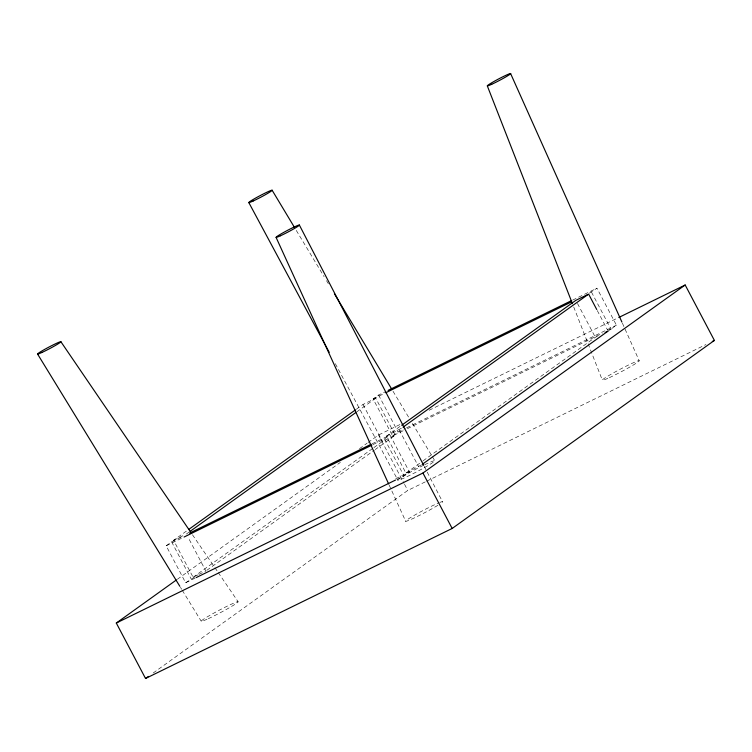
<?xml version="1.0" encoding="UTF-8"?>
<svg xmlns="http://www.w3.org/2000/svg" width="752" height="752" viewBox="0 0 752 752"><rect width="100%" height="100%" fill="white"/><g stroke="black" fill="none" stroke-linecap="round" stroke-linejoin="round"><path stroke-width="0.56" stroke-dasharray="3.76 2.82" d="M198.002 574.838L193.085 577.245L173.599 540.293L186.928 530.733M356.326 409.257L362.99 404.482L375.765 398.231L395.251 435.192L375.267 449.517M195.135 578.1L185.641 582.744L166.164 545.792L171.625 541.872L183.225 536.195M403.157 430.746L392.61 435.906L373.124 398.945L378.585 395.035L384.911 391.933M186.374 534.042L189.231 531.993M356.73 411.88L375.765 398.231M177.34 579.284L340.393 462.358M359.465 448.681L367.098 443.21M368.048 442.524L378.538 435.004L400.666 424.175M421.571 464.821L405.939 473.111L386.453 436.16L400.731 425.923M372.917 444.648L384.516 438.971L389.987 435.051L409.464 472.002L404.003 475.922L396.624 479.532M193.085 577.245L372.954 448.267M373.904 447.581L382.477 441.443L395.251 435.192M185.641 582.744L195.323 576.765M386.453 436.16L402.085 427.86M589.371 293.158L596.947 288.204L616.433 325.165L611.874 328.427M392.61 435.906L398.071 431.986L405.45 428.377M206.809 570.317L374.308 450.204M405.939 473.111L422.116 461.512M423.066 460.835L595.33 337.31L599.259 335.383M153.164 673.012L407.763 490.436L425.679 481.675M572.686 300.076L596.947 288.204M373.124 398.945L384.723 393.268M429.119 410.263L617.73 317.983M173.599 540.293L185.396 534.522M372.052 443.821L389.987 435.051M406.512 427.86L616.433 325.165M166.164 545.792L183.037 537.539M407.377 428.678L602.531 333.211M198.979 574.359L205.86 570.994L188 537.116M395.759 478.714L409.464 472.002M426.732 481.158L705.968 344.557M192.446 534.728L214.264 566.745M214.931 567.713L217.572 571.595M218.24 572.563L238.074 601.666M180.442 587.293L181.664 589.295M182.275 590.301L201.282 621.321M296.279 230.413L324.093 276.651M326.509 280.675L328.323 283.692M393.023 391.266L408.75 417.407M412.378 423.432L431.723 455.609M432.325 456.614L434.75 460.638M335.317 363.648L397.958 480.293M591.486 292.124L610.427 328.051M597.276 310.529L607.56 330.034M577.47 303.432L595.33 337.31M399.227 429.909L418.714 466.87M378.585 395.035L398.071 431.986M384.516 438.971L404.003 475.922M362.99 404.482L382.477 441.443M378.538 435.004L403.974 483.254M404.52 484.279L407.763 490.436M171.625 541.872L191.111 578.833M424.194 466.296L442.496 501.659M389.141 485.031L405.704 521.315M622.374 323.134L639.172 360.631M573.72 306.976L602.38 380.286M424.73 464.708A20.934 1.354 -27.8 0 1 426.807 466.24A20.934 1.354 -27.8 0 1 397.911 480.284A20.934 1.354 -27.8 0 1 423.639 465.244M439.835 502.43A20.934 1.354 -27.8 0 1 441.133 503.154M437.899 505.278A20.934 1.354 -27.8 0 1 410.855 519.5A20.934 1.354 -27.8 0 1 412.04 516.652A20.934 1.354 -27.8 0 1 438.924 502.797M609.327 377.664A20.934 1.354 -27.8 0 0 639.115 361.054A20.934 1.354 -27.8 0 0 613.876 372.654A20.934 1.354 -27.8 0 0 609.327 377.664M208.238 618.699A20.934 1.354 -27.8 0 0 238.017 602.089A20.934 1.354 -27.8 0 0 212.788 613.698A20.934 1.354 -27.8 0 0 208.238 618.699"/><path stroke-width="1.13" d="M188.827 529.37L355.376 409.943M190.181 531.307L355.781 412.566M618.793 317.476L685.175 284.999L714.4 340.43L452.168 528.468L145.54 678.483L116.306 623.041L176.382 579.971M401.681 425.237L575.844 300.349L587.632 294.587M403.034 427.183L588.619 294.098L596.74 309.504M422.521 464.134L608.105 331.059L605.153 332.497M116.306 623.041L422.944 473.036L685.175 284.999M145.54 678.483L148.398 676.424M388.079 390.382L571.623 300.593M385.776 392.751L571.435 301.928M189.56 533.102L370.999 444.338M184.09 537.022L371.864 445.156M608.857 330.109L610.962 329.075M196.197 577.583L395.561 480.049M712.294 341.464L714.4 340.43M60.856 341.671L191.121 532.783M37.6 354.098L179.831 586.297M272.092 190.19L294.464 227.395M334.377 293.75L391.811 389.254M248.837 202.617L329.216 352.293M422.944 473.036L452.168 528.468M299.343 224.998L423.658 465.253M276.097 237.425L388.652 483.959M510.58 73.517L621.895 322.063M487.334 85.944L572.441 303.695M253.236 200.963A13.226 0.855 -27.8 0 0 272.055 190.463A13.226 0.855 -27.8 0 0 256.112 197.795A13.226 0.855 -27.8 0 0 253.236 200.963M491.723 84.28A13.226 0.855 -27.8 0 0 510.552 73.79A13.226 0.855 -27.8 0 0 494.6 81.122A13.226 0.855 -27.8 0 0 491.723 84.28M41.99 352.434A13.226 0.855 -27.8 0 0 60.818 341.944A13.226 0.855 -27.8 0 0 44.866 349.276A13.226 0.855 -27.8 0 0 41.99 352.434M280.487 235.761A13.226 0.855 -27.8 0 0 299.305 225.271A13.226 0.855 -27.8 0 0 283.363 232.603A13.226 0.855 -27.8 0 0 280.487 235.761"/></g></svg>
